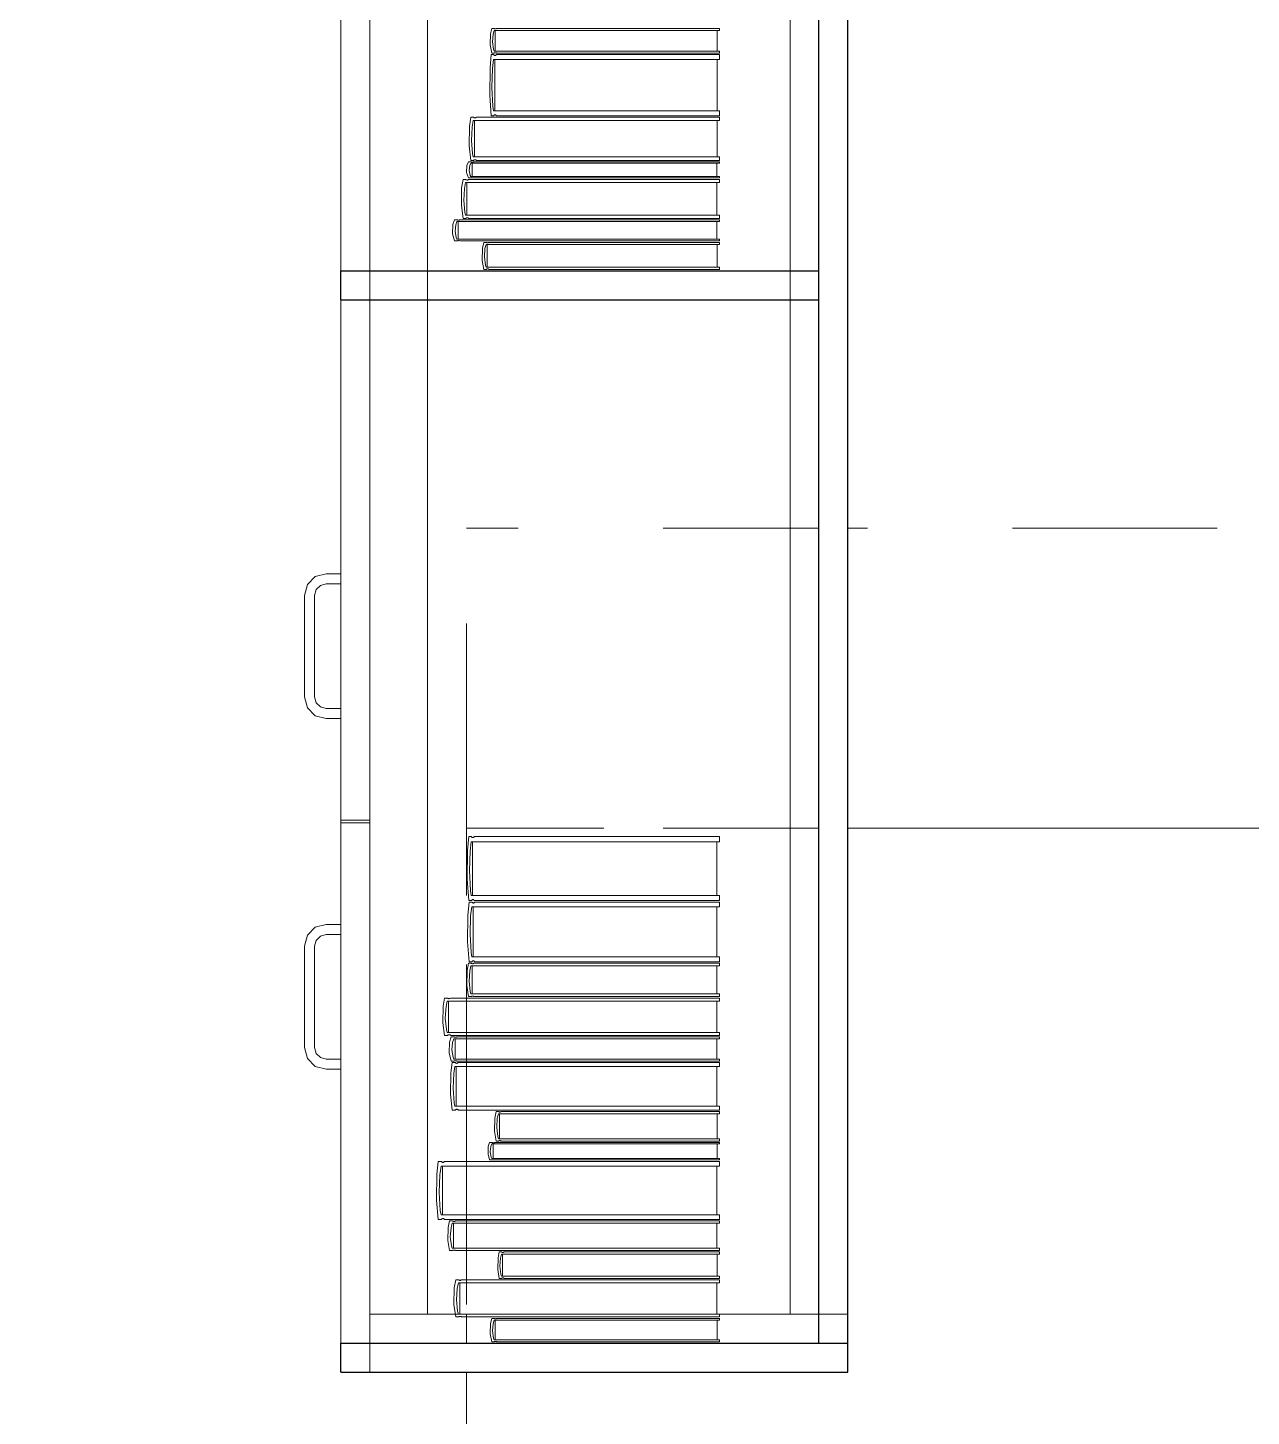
# Model space of a CAD drawing. Header units: inches. Extents: x -38 to 5698, y -33 to 92.
# Drawn here: x 228.067 to 228.911, y 5.258 to 6.216 of the extents above; entities that cross this region are included whole.
import ezdxf

# ---------------------------------------------------------------- set-up
doc = ezdxf.new("R2010")
doc.units = ezdxf.units.IN
doc.header["$MEASUREMENT"] = 0
doc.set_wipeout_variables(frame=1)
for name, pattern in [('Línea Oculta', [0.195611, 0.141111, -0.0545]), ('Rayas', [0.282222, 0.141111, -0.141111]), ('Wipeout_Contour', [1, 0, -1])]:
    doc.linetypes.add(name, pattern=pattern)
for name, color, linetype in [('08 _ STR _ EXT _ 07 Losa Aligerada', 7, 'Continuous'), ('08 _ STR _ EXT _ 08 Placas Inclinadas', 7, 'Continuous'), ('Interior - Mobiliario', 7, 'Continuous')]:
    doc.layers.add(name, color=color, linetype=linetype)

msp = doc.modelspace()

# ---------------------------------------------------------------- linework, layer by layer
at = {"layer": '08 _ STR _ EXT _ 07 Losa Aligerada', "color": 7, "linetype": 'Rayas', "lineweight": 18, "flags": 128}
msp.add_lwpolyline([(193.22001, 11.97001, 1.049431), (198.79365, 6.3), (209.60025, 6.3), (209.60025, 6.2005), (214.79809, 6.2005), (214.79809, 7.20001), (222.07001, 7.20001), (222.07001, 5.66367), (223.2699, 5.66367), (223.2699, 4.2), (228.3699, 4.2), (228.3699, 5.66367), (229.57, 5.66367), (229.57, 7.2), (236.57, 7.2), (236.57, 14.99993), (236.57, 15.14993), (236.56994, 15.14993), (236.56994, 15.79991), (236.57, 15.79991), (236.57, 18.10007), (236.57, 20.35), (234.07003, 20.35), (231.67003, 20.35), (231.67003, 22.35), (231.67003, 22.6), (231.67003, 24.5), (231.67003, 24.75), (231.67003, 26.75), (236.57, 26.75), (236.57, 29.7), (236.57, 35.20048), (236.57, 39.9), (228.67, 39.9), (223.55286, 39.9), (223.55286, 40.90001), (218.93237, 40.90001), (218.93237, 39.9), (208.37001, 39.9), (208.37001, 41.43522), (207.42002, 41.43522), (207.42002, 42.9), (202.22002, 42.9), (202.22002, 41.43522), (201.2699, 41.43522), (201.2699, 39.9), (196.27004, 39.9), (196.27004, 41.10001), (192.87004, 41.10001), (192.87004, 37.7), (194.07, 37.7), (194.07, 33.89998), (193.16999, 33.89998), (193.16999, 21.26628), (193.22001, 21.26628)], format="xyb", close=True, dxfattribs=at)
at = {"layer": '08 _ STR _ EXT _ 08 Placas Inclinadas', "color": 251, "linetype": 'Línea Oculta', "lineweight": 13}
msp.add_line((229.37, 5.66367), (228.3699, 5.66367), dxfattribs=at)
at = {"layer": '08 _ STR _ EXT _ 08 Placas Inclinadas', "color": 251, "linetype": 'Línea Oculta', "lineweight": 13, "flags": 128}
for points in [[(229.37, 5.87073), (228.3699, 5.87073)], [(228.3699, 5.66367), (228.3699, 5.87073)], [(228.3699, 4.9463), (228.3699, 5.66367)]]:
    msp.add_lwpolyline(points, dxfattribs=at)
at = {"layer": 'Interior - Mobiliario', "color": 175, "linetype": 'Continuous', "lineweight": 13}
for p, q in [((228.3031, 6.76822), (228.3031, 5.30822)), ((228.6131, 5.30822), (228.6131, 6.76822)), ((228.38653, 6.21171), (228.38634, 6.20412)), ((228.38739, 6.21543), (228.38653, 6.21171)), ((228.3891, 6.21543), (228.38739, 6.21543)), ((228.38784, 6.20631), (228.38824, 6.21153)), ((228.38824, 6.21153), (228.38896, 6.21408)), ((228.38896, 6.21408), (228.54444, 6.21408)), ((228.38919, 6.21537), (228.3891, 6.21543)), ((228.38939, 6.21527), (228.38919, 6.21537)), ((228.3896, 6.21519), (228.38939, 6.21527)), ((228.38983, 6.21515), (228.3896, 6.21519)), ((228.38975, 6.21408), (228.38975, 6.19981)), ((228.39006, 6.21515), (228.38983, 6.21515)), ((228.39029, 6.21518), (228.39006, 6.21515)), ((228.39051, 6.21525), (228.39029, 6.21518)), ((228.39071, 6.21534), (228.39051, 6.21525)), ((228.39084, 6.21543), (228.39071, 6.21534)), ((228.54444, 6.21543), (228.39084, 6.21543)), ((228.54287, 6.19981), (228.54287, 6.21408)), ((228.54444, 6.21408), (228.54444, 6.21543)), ((228.38634, 6.20412), (228.38739, 6.19845)), ((228.3885, 6.2011), (228.38784, 6.20631)), ((228.38896, 6.19981), (228.3885, 6.2011)), ((228.54444, 6.19981), (228.38896, 6.19981)), ((228.54444, 6.19845), (228.54444, 6.19981)), ((228.38701, 6.19745), (228.38614, 6.1882)), ((228.38872, 6.19745), (228.38701, 6.19745)), ((228.38739, 6.19845), (228.3891, 6.19845)), ((228.38786, 6.18776), (228.38858, 6.19408)), ((228.38858, 6.19408), (228.54444, 6.19408)), ((228.3888, 6.19729), (228.38872, 6.19745)), ((228.389, 6.19703), (228.3888, 6.19729)), ((228.38922, 6.19685), (228.389, 6.19703)), ((228.3891, 6.19845), (228.38923, 6.19854)), ((228.38945, 6.19676), (228.38922, 6.19685)), ((228.38923, 6.19854), (228.38943, 6.19864)), ((228.38937, 6.19408), (228.38937, 6.15863)), ((228.38943, 6.19864), (228.38965, 6.19871)), ((228.38968, 6.19675), (228.38945, 6.19676)), ((228.38965, 6.19871), (228.38988, 6.19874)), ((228.38991, 6.19683), (228.38968, 6.19675)), ((228.38988, 6.19874), (228.39011, 6.19873)), ((228.39013, 6.19699), (228.38991, 6.19683)), ((228.39011, 6.19873), (228.39034, 6.19869)), ((228.39033, 6.19723), (228.39013, 6.19699)), ((228.39046, 6.19745), (228.39033, 6.19723)), ((228.39034, 6.19869), (228.39055, 6.19862)), ((228.54444, 6.19745), (228.39046, 6.19745)), ((228.39055, 6.19862), (228.39075, 6.19852)), ((228.39075, 6.19852), (228.39084, 6.19845)), ((228.39084, 6.19845), (228.54444, 6.19845)), ((228.54287, 6.15863), (228.54287, 6.19408)), ((228.54444, 6.19408), (228.54444, 6.19745)), ((228.38614, 6.1882), (228.38595, 6.16933)), ((228.38746, 6.17477), (228.38786, 6.18776)), ((228.38811, 6.16183), (228.38746, 6.17477)), ((228.38595, 6.16933), (228.38701, 6.15526)), ((228.38858, 6.15863), (228.38811, 6.16183)), ((228.37285, 6.15426), (228.37191, 6.14772)), ((228.37471, 6.15426), (228.37285, 6.15426)), ((228.37377, 6.1474), (228.37456, 6.15187)), ((228.37456, 6.15187), (228.54444, 6.15187)), ((228.37481, 6.15414), (228.37471, 6.15426)), ((228.37502, 6.15396), (228.37481, 6.15414)), ((228.37526, 6.15384), (228.37502, 6.15396)), ((228.37551, 6.15377), (228.37526, 6.15384)), ((228.37542, 6.15187), (228.37542, 6.12681)), ((228.37576, 6.15376), (228.37551, 6.15377)), ((228.37601, 6.15382), (228.37576, 6.15376)), ((228.37625, 6.15393), (228.37601, 6.15382)), ((228.37647, 6.1541), (228.37625, 6.15393)), ((228.37661, 6.15426), (228.37647, 6.1541)), ((228.54444, 6.15426), (228.37661, 6.15426)), ((228.38701, 6.15526), (228.38872, 6.15526)), ((228.54444, 6.15863), (228.38858, 6.15863)), ((228.38872, 6.15526), (228.38885, 6.15549)), ((228.38885, 6.15549), (228.38905, 6.15573)), ((228.38905, 6.15573), (228.38927, 6.15589)), ((228.38927, 6.15589), (228.3895, 6.15596)), ((228.3895, 6.15596), (228.38973, 6.15595)), ((228.38973, 6.15595), (228.38996, 6.15586)), ((228.38996, 6.15586), (228.39017, 6.15568)), ((228.39017, 6.15568), (228.39037, 6.15542)), ((228.39037, 6.15542), (228.39046, 6.15526)), ((228.39046, 6.15526), (228.54444, 6.15526)), ((228.54273, 6.12681), (228.54273, 6.15187)), ((228.54444, 6.15526), (228.54444, 6.15863)), ((228.54444, 6.15187), (228.54444, 6.15426)), ((228.37191, 6.14772), (228.37169, 6.13437)), ((228.37334, 6.13822), (228.37377, 6.1474)), ((228.37169, 6.13437), (228.37285, 6.12442)), ((228.37405, 6.12907), (228.37334, 6.13822)), ((228.37117, 6.12342), (228.37023, 6.12099)), ((228.37306, 6.12342), (228.37117, 6.12342)), ((228.37211, 6.12087), (228.37291, 6.12254)), ((228.37285, 6.12442), (228.37471, 6.12442)), ((228.37291, 6.12254), (228.54444, 6.12254)), ((228.37315, 6.12338), (228.37306, 6.12342)), ((228.37337, 6.12331), (228.37315, 6.12338)), ((228.37361, 6.12327), (228.37337, 6.12331)), ((228.37386, 6.12324), (228.37361, 6.12327)), ((228.37377, 6.12254), (228.37377, 6.1132)), ((228.37412, 6.12324), (228.37386, 6.12324)), ((228.37456, 6.12681), (228.37405, 6.12907)), ((228.37437, 6.12326), (228.37412, 6.12324)), ((228.37461, 6.1233), (228.37437, 6.12326)), ((228.54444, 6.12681), (228.37456, 6.12681)), ((228.37483, 6.12337), (228.37461, 6.1233)), ((228.37471, 6.12442), (228.37485, 6.12458)), ((228.37498, 6.12342), (228.37483, 6.12337)), ((228.37485, 6.12458), (228.37508, 6.12476)), ((228.54444, 6.12342), (228.37498, 6.12342)), ((228.37508, 6.12476), (228.37531, 6.12487)), ((228.37531, 6.12487), (228.37556, 6.12492)), ((228.37556, 6.12492), (228.37582, 6.12492)), ((228.37582, 6.12492), (228.37607, 6.12485)), ((228.37607, 6.12485), (228.3763, 6.12472)), ((228.3763, 6.12472), (228.37652, 6.12454)), ((228.37652, 6.12454), (228.37661, 6.12442)), ((228.37661, 6.12442), (228.54444, 6.12442)), ((228.54271, 6.1132), (228.54271, 6.12254)), ((228.54444, 6.12442), (228.54444, 6.12681)), ((228.54444, 6.12254), (228.54444, 6.12342)), ((228.37023, 6.12099), (228.37001, 6.11602)), ((228.37001, 6.11602), (228.37117, 6.11231)), ((228.37167, 6.11745), (228.37211, 6.12087)), ((228.37239, 6.11404), (228.37167, 6.11745)), ((228.37291, 6.1132), (228.37239, 6.11404)), ((228.54444, 6.1132), (228.37291, 6.1132)), ((228.54444, 6.11231), (228.54444, 6.1132)), ((228.36656, 6.1054), (228.36634, 6.09336)), ((228.36753, 6.11131), (228.36656, 6.1054)), ((228.36945, 6.11131), (228.36753, 6.11131)), ((228.36803, 6.09683), (228.36848, 6.10512)), ((228.36848, 6.10512), (228.36929, 6.10916)), ((228.36929, 6.10916), (228.54444, 6.10916)), ((228.36955, 6.11121), (228.36945, 6.11131)), ((228.36977, 6.11104), (228.36955, 6.11121)), ((228.37001, 6.11093), (228.36977, 6.11104)), ((228.37027, 6.11087), (228.37001, 6.11093)), ((228.54268, 6.10916), (228.37018, 6.10916)), ((228.37018, 6.10916), (228.37018, 6.08654)), ((228.37053, 6.11086), (228.37027, 6.11087)), ((228.37079, 6.11091), (228.37053, 6.11086)), ((228.37103, 6.11101), (228.37079, 6.11091)), ((228.37126, 6.11117), (228.37103, 6.11101)), ((228.37117, 6.11231), (228.37306, 6.11231)), ((228.37141, 6.11131), (228.37126, 6.11117)), ((228.54444, 6.11131), (228.37141, 6.11131)), ((228.37306, 6.11231), (228.3732, 6.11237)), ((228.3732, 6.11237), (228.37342, 6.11243)), ((228.37342, 6.11243), (228.37367, 6.11248)), ((228.37367, 6.11248), (228.37392, 6.1125)), ((228.37392, 6.1125), (228.37417, 6.11249)), ((228.37417, 6.11249), (228.37442, 6.11247)), ((228.37442, 6.11247), (228.37466, 6.11242)), ((228.37466, 6.11242), (228.37488, 6.11235)), ((228.37488, 6.11235), (228.37498, 6.11231)), ((228.37498, 6.11231), (228.54444, 6.11231)), ((228.54268, 6.08654), (228.54268, 6.10916)), ((228.54444, 6.10916), (228.54444, 6.11131)), ((228.36877, 6.08858), (228.36803, 6.09683)), ((228.36634, 6.09336), (228.36753, 6.08438)), ((228.36753, 6.08438), (228.36945, 6.08438)), ((228.36929, 6.08654), (228.36877, 6.08858)), ((228.54444, 6.08654), (228.36929, 6.08654)), ((228.36945, 6.08438), (228.36959, 6.08453)), ((228.36959, 6.08453), (228.36982, 6.08468)), ((228.36982, 6.08468), (228.37007, 6.08478)), ((228.37007, 6.08478), (228.37033, 6.08483)), ((228.37018, 6.08654), (228.54268, 6.08654)), ((228.37033, 6.08483), (228.37059, 6.08483)), ((228.37059, 6.08483), (228.37084, 6.08476)), ((228.37084, 6.08476), (228.37109, 6.08465)), ((228.37109, 6.08465), (228.37131, 6.08449)), ((228.37131, 6.08449), (228.37141, 6.08438)), ((228.37141, 6.08438), (228.54444, 6.08438)), ((228.54444, 6.08438), (228.54444, 6.08654)), ((228.36051, 6.0802), (228.36029, 6.07371)), ((228.36152, 6.08338), (228.36051, 6.0802)), ((228.3635, 6.08338), (228.36152, 6.08338)), ((228.36204, 6.07558), (228.3625, 6.08005)), ((228.3628, 6.07113), (228.36204, 6.07558)), ((228.3625, 6.08005), (228.36334, 6.08222)), ((228.36334, 6.08222), (228.54444, 6.08222)), ((228.36361, 6.08333), (228.3635, 6.08338)), ((228.36384, 6.08324), (228.36361, 6.08333)), ((228.36409, 6.08318), (228.36384, 6.08324)), ((228.36435, 6.08314), (228.36409, 6.08318)), ((228.36426, 6.08222), (228.36426, 6.07002)), ((228.36462, 6.08314), (228.36435, 6.08314)), ((228.36489, 6.08317), (228.36462, 6.08314)), ((228.36514, 6.08322), (228.36489, 6.08317)), ((228.36538, 6.0833), (228.36514, 6.08322)), ((228.36553, 6.08338), (228.36538, 6.0833)), ((228.54444, 6.08338), (228.36553, 6.08338)), ((228.54262, 6.07002), (228.54262, 6.08222)), ((228.54444, 6.08222), (228.54444, 6.08338)), ((228.36029, 6.07371), (228.36152, 6.06886)), ((228.36152, 6.06886), (228.3635, 6.06886)), ((228.36334, 6.07002), (228.3628, 6.07113)), ((228.54444, 6.07002), (228.36334, 6.07002)), ((228.3635, 6.06886), (228.36365, 6.06894)), ((228.36365, 6.06894), (228.36389, 6.06902)), ((228.36389, 6.06902), (228.36415, 6.06908)), ((228.36415, 6.06908), (228.36441, 6.06911)), ((228.36441, 6.06911), (228.36468, 6.0691)), ((228.36468, 6.0691), (228.36495, 6.06907)), ((228.36495, 6.06907), (228.3652, 6.06901)), ((228.3652, 6.06901), (228.36543, 6.06892)), ((228.36543, 6.06892), (228.36553, 6.06886)), ((228.36553, 6.06886), (228.54444, 6.06886)), ((228.38176, 6.06786), (228.38087, 6.06377)), ((228.38353, 6.06786), (228.38176, 6.06786)), ((228.38264, 6.06358), (228.38339, 6.06637)), ((228.38339, 6.06637), (228.54444, 6.06637)), ((228.38362, 6.06779), (228.38353, 6.06786)), ((228.38383, 6.06768), (228.38362, 6.06779)), ((228.38405, 6.0676), (228.38383, 6.06768)), ((228.38429, 6.06756), (228.38405, 6.0676)), ((228.38453, 6.06755), (228.38429, 6.06756)), ((228.38476, 6.06759), (228.38453, 6.06755)), ((228.38499, 6.06766), (228.38476, 6.06759)), ((228.3852, 6.06776), (228.38499, 6.06766)), ((228.38533, 6.06786), (228.3852, 6.06776)), ((228.54444, 6.06786), (228.38533, 6.06786)), ((228.54444, 6.06886), (228.54444, 6.07002)), ((228.54444, 6.06637), (228.54444, 6.06786)), ((228.38087, 6.06377), (228.38067, 6.05543)), ((228.38223, 6.05784), (228.38264, 6.06358)), ((228.26011, 5.83172), (228.2656, 5.83721)), ((228.2656, 5.83721), (228.2731, 5.83922)), ((228.2731, 5.83922), (228.2831, 5.83922)), ((228.2831, 5.83922), (228.2831, 5.83222)), ((228.2581, 5.82422), (228.26011, 5.83172)), ((228.26617, 5.82822), (228.2651, 5.82422)), ((228.2691, 5.83114), (228.26617, 5.82822)), ((228.2731, 5.83222), (228.2691, 5.83114)), ((228.2831, 5.83222), (228.2731, 5.83222)), ((228.2581, 5.75422), (228.2581, 5.82422)), ((228.2651, 5.82422), (228.2651, 5.75422)), ((228.26011, 5.74672), (228.2581, 5.75422)), ((228.2651, 5.75422), (228.26617, 5.75022)), ((228.26617, 5.75022), (228.2691, 5.74729)), ((228.2656, 5.74123), (228.26011, 5.74672)), ((228.2731, 5.73922), (228.2656, 5.74123)), ((228.2691, 5.74729), (228.2731, 5.74622)), ((228.2731, 5.74622), (228.2831, 5.74622)), ((228.2831, 5.73922), (228.2731, 5.73922)), ((228.2831, 5.74622), (228.2831, 5.73922)), ((228.2831, 5.66922), (228.3031, 5.66922)), ((228.2831, 5.66722), (228.3031, 5.66722)), ((228.37148, 5.65784), (228.37053, 5.64815)), ((228.37336, 5.65784), (228.37148, 5.65784)), ((228.37241, 5.64769), (228.37321, 5.65431)), ((228.37321, 5.65431), (228.54444, 5.65431)), ((228.37346, 5.65767), (228.37336, 5.65784)), ((228.37367, 5.6574), (228.37346, 5.65767)), ((228.37391, 5.65721), (228.37367, 5.6574)), ((228.37416, 5.65711), (228.37391, 5.65721)), ((228.37407, 5.65431), (228.37407, 5.61719)), ((228.37442, 5.6571), (228.37416, 5.65711)), ((228.37467, 5.65718), (228.37442, 5.6571)), ((228.37491, 5.65735), (228.37467, 5.65718)), ((228.37513, 5.6576), (228.37491, 5.65735)), ((228.37528, 5.65784), (228.37513, 5.6576)), ((228.54444, 5.65784), (228.37528, 5.65784)), ((228.54272, 5.61719), (228.54272, 5.65431)), ((228.54444, 5.65431), (228.54444, 5.65784)), ((228.37053, 5.64815), (228.37032, 5.62839)), ((228.37197, 5.63409), (228.37241, 5.64769)), ((228.3727, 5.62054), (228.37197, 5.63409)), ((228.37032, 5.62839), (228.37148, 5.61366)), ((228.37321, 5.61719), (228.3727, 5.62054)), ((228.54444, 5.61719), (228.37321, 5.61719)), ((228.54444, 5.61366), (228.54444, 5.61719)), ((228.37183, 5.61266), (228.37088, 5.60363)), ((228.37148, 5.61366), (228.37336, 5.61366)), ((228.3737, 5.61266), (228.37183, 5.61266)), ((228.37276, 5.6032), (228.37355, 5.60936)), ((228.37336, 5.61366), (228.3735, 5.61389)), ((228.3735, 5.61389), (228.37373, 5.61415)), ((228.37355, 5.60936), (228.54444, 5.60936)), ((228.3738, 5.6125), (228.3737, 5.61266)), ((228.37373, 5.61415), (228.37397, 5.61431)), ((228.37402, 5.61225), (228.3738, 5.6125)), ((228.37397, 5.61431), (228.37422, 5.61439)), ((228.37425, 5.61207), (228.37402, 5.61225)), ((228.37422, 5.61439), (228.37447, 5.61438)), ((228.3745, 5.61198), (228.37425, 5.61207)), ((228.37442, 5.60936), (228.37442, 5.57479)), ((228.37447, 5.61438), (228.37472, 5.61428)), ((228.37476, 5.61197), (228.3745, 5.61198)), ((228.37472, 5.61428), (228.37496, 5.6141)), ((228.37501, 5.61204), (228.37476, 5.61197)), ((228.37496, 5.6141), (228.37518, 5.61383)), ((228.37525, 5.6122), (228.37501, 5.61204)), ((228.37518, 5.61383), (228.37528, 5.61366)), ((228.37547, 5.61244), (228.37525, 5.6122)), ((228.37528, 5.61366), (228.54444, 5.61366)), ((228.37562, 5.61266), (228.37547, 5.61244)), ((228.54444, 5.61266), (228.37562, 5.61266)), ((228.54272, 5.57479), (228.54272, 5.60936)), ((228.54444, 5.60936), (228.54444, 5.61266)), ((228.2731, 5.59722), (228.2656, 5.59521)), ((228.2831, 5.59722), (228.2731, 5.59722)), ((228.2831, 5.59022), (228.2831, 5.59722)), ((228.37088, 5.60363), (228.37067, 5.58522)), ((228.37232, 5.59053), (228.37276, 5.6032)), ((228.26011, 5.58972), (228.2581, 5.58222)), ((228.2656, 5.59521), (228.26011, 5.58972)), ((228.2651, 5.58222), (228.26617, 5.58622)), ((228.26617, 5.58622), (228.2691, 5.58914)), ((228.2691, 5.58914), (228.2731, 5.59022)), ((228.2731, 5.59022), (228.2831, 5.59022)), ((228.37304, 5.57791), (228.37232, 5.59053)), ((228.2581, 5.58222), (228.2581, 5.51222)), ((228.2651, 5.51222), (228.2651, 5.58222)), ((228.37067, 5.58522), (228.37183, 5.5715)), ((228.37355, 5.57479), (228.37304, 5.57791)), ((228.37124, 5.5705), (228.37029, 5.56543)), ((228.37312, 5.5705), (228.37124, 5.5705)), ((228.37183, 5.5715), (228.3737, 5.5715)), ((228.37218, 5.56519), (228.37297, 5.56865)), ((228.37297, 5.56865), (228.54444, 5.56865)), ((228.37322, 5.57041), (228.37312, 5.5705)), ((228.37344, 5.57027), (228.37322, 5.57041)), ((228.37368, 5.57017), (228.37344, 5.57027)), ((228.54444, 5.57479), (228.37355, 5.57479)), ((228.37393, 5.57012), (228.37368, 5.57017)), ((228.3737, 5.5715), (228.37385, 5.57172)), ((228.37384, 5.56865), (228.37384, 5.54925)), ((228.37385, 5.57172), (228.37407, 5.57195)), ((228.37418, 5.57011), (228.37393, 5.57012)), ((228.37407, 5.57195), (228.37431, 5.57211)), ((228.37443, 5.57015), (228.37418, 5.57011)), ((228.37431, 5.57211), (228.37456, 5.57219)), ((228.37467, 5.57024), (228.37443, 5.57015)), ((228.37456, 5.57219), (228.37482, 5.57218)), ((228.3749, 5.57037), (228.37467, 5.57024)), ((228.37482, 5.57218), (228.37506, 5.57208)), ((228.37504, 5.5705), (228.3749, 5.57037)), ((228.54444, 5.5705), (228.37504, 5.5705)), ((228.37506, 5.57208), (228.3753, 5.57191)), ((228.3753, 5.57191), (228.37552, 5.57166)), ((228.37552, 5.57166), (228.37562, 5.5715)), ((228.37562, 5.5715), (228.54444, 5.5715)), ((228.54271, 5.54925), (228.54271, 5.56865)), ((228.54444, 5.5715), (228.54444, 5.57479)), ((228.54444, 5.56865), (228.54444, 5.5705)), ((228.37029, 5.56543), (228.37008, 5.55511)), ((228.37173, 5.55808), (228.37218, 5.56519)), ((228.37246, 5.551), (228.37173, 5.55808)), ((228.37008, 5.55511), (228.37124, 5.54741)), ((228.37124, 5.54741), (228.37312, 5.54741)), ((228.37297, 5.54925), (228.37246, 5.551)), ((228.54444, 5.54925), (228.37297, 5.54925)), ((228.37312, 5.54741), (228.37326, 5.54753)), ((228.37326, 5.54753), (228.37349, 5.54766)), ((228.37349, 5.54766), (228.37373, 5.54775)), ((228.37373, 5.54775), (228.37398, 5.54779)), ((228.37398, 5.54779), (228.37424, 5.54779)), ((228.37424, 5.54779), (228.37449, 5.54773)), ((228.37449, 5.54773), (228.37473, 5.54764)), ((228.37473, 5.54764), (228.37494, 5.54749)), ((228.37494, 5.54749), (228.37504, 5.54741)), ((228.37504, 5.54741), (228.54444, 5.54741)), ((228.54444, 5.54741), (228.54444, 5.54925)), ((228.35371, 5.54076), (228.35347, 5.52925)), ((228.35475, 5.54641), (228.35371, 5.54076)), ((228.35681, 5.54641), (228.35475, 5.54641)), ((228.35529, 5.53257), (228.35577, 5.54049)), ((228.35577, 5.54049), (228.35664, 5.54435)), ((228.35664, 5.54435), (228.54444, 5.54435)), ((228.35691, 5.54631), (228.35681, 5.54641)), ((228.35715, 5.54615), (228.35691, 5.54631)), ((228.35741, 5.54604), (228.35715, 5.54615)), ((228.35769, 5.54598), (228.35741, 5.54604)), ((228.35759, 5.54435), (228.35759, 5.52272)), ((228.35797, 5.54597), (228.35769, 5.54598)), ((228.35824, 5.54602), (228.35797, 5.54597)), ((228.35851, 5.54612), (228.35824, 5.54602)), ((228.35875, 5.54627), (228.35851, 5.54612)), ((228.35891, 5.54641), (228.35875, 5.54627)), ((228.54444, 5.54641), (228.35891, 5.54641)), ((228.54255, 5.52272), (228.54255, 5.54435)), ((228.54444, 5.54435), (228.54444, 5.54641)), ((228.35347, 5.52925), (228.35475, 5.52066)), ((228.35608, 5.52468), (228.35529, 5.53257)), ((228.35475, 5.52066), (228.35681, 5.52066)), ((228.35664, 5.52272), (228.35608, 5.52468)), ((228.54444, 5.52272), (228.35664, 5.52272)), ((228.35681, 5.52066), (228.35696, 5.5208)), ((228.35696, 5.5208), (228.35721, 5.52095)), ((228.35721, 5.52095), (228.35747, 5.52105)), ((228.35747, 5.52105), (228.35775, 5.52109)), ((228.35775, 5.52109), (228.35803, 5.52109)), ((228.35803, 5.52109), (228.3583, 5.52103)), ((228.35929, 5.51966), (228.35828, 5.51599)), ((228.3583, 5.52103), (228.35856, 5.52092)), ((228.35856, 5.52092), (228.3588, 5.52076)), ((228.3588, 5.52076), (228.35891, 5.52066)), ((228.35891, 5.52066), (228.54444, 5.52066)), ((228.3613, 5.51966), (228.35929, 5.51966)), ((228.3614, 5.5196), (228.3613, 5.51966)), ((228.36164, 5.5195), (228.3614, 5.5196)), ((228.36189, 5.51943), (228.36164, 5.5195)), ((228.36216, 5.51939), (228.36189, 5.51943)), ((228.36243, 5.51938), (228.36216, 5.51939)), ((228.3627, 5.51941), (228.36243, 5.51938)), ((228.36296, 5.51948), (228.3627, 5.51941)), ((228.3632, 5.51957), (228.36296, 5.51948)), ((228.36335, 5.51966), (228.3632, 5.51957)), ((228.54444, 5.51966), (228.36335, 5.51966)), ((228.54444, 5.52066), (228.54444, 5.52272)), ((228.54444, 5.51832), (228.54444, 5.51966)), ((228.2581, 5.51222), (228.26011, 5.50472)), ((228.26617, 5.50822), (228.2651, 5.51222)), ((228.35828, 5.51599), (228.35805, 5.50849)), ((228.35982, 5.51065), (228.36029, 5.51581)), ((228.36059, 5.50551), (228.35982, 5.51065)), ((228.36029, 5.51581), (228.36114, 5.51832)), ((228.36114, 5.51832), (228.54444, 5.51832)), ((228.36207, 5.51832), (228.36207, 5.50424)), ((228.54259, 5.50424), (228.54259, 5.51832)), ((228.26011, 5.50472), (228.2656, 5.49923)), ((228.2691, 5.50529), (228.26617, 5.50822)), ((228.2731, 5.50422), (228.2691, 5.50529)), ((228.2831, 5.50422), (228.2731, 5.50422)), ((228.2831, 5.49722), (228.2831, 5.50422)), ((228.35805, 5.50849), (228.35929, 5.5029)), ((228.3601, 5.5019), (228.3591, 5.4947)), ((228.35929, 5.5029), (228.3613, 5.5029)), ((228.36211, 5.5019), (228.3601, 5.5019)), ((228.36114, 5.50424), (228.36059, 5.50551)), ((228.54444, 5.50424), (228.36114, 5.50424)), ((228.3613, 5.5029), (228.36145, 5.50299)), ((228.36145, 5.50299), (228.36169, 5.50308)), ((228.36169, 5.50308), (228.36195, 5.50315)), ((228.36195, 5.50315), (228.36222, 5.50318)), ((228.36221, 5.50177), (228.36211, 5.5019)), ((228.36244, 5.50157), (228.36221, 5.50177)), ((228.36222, 5.50318), (228.36249, 5.50317)), ((228.3627, 5.50143), (228.36244, 5.50157)), ((228.36249, 5.50317), (228.36276, 5.50314)), ((228.36296, 5.50136), (228.3627, 5.50143)), ((228.36276, 5.50314), (228.36302, 5.50307)), ((228.36324, 5.50135), (228.36296, 5.50136)), ((228.36302, 5.50307), (228.36325, 5.50296)), ((228.3635, 5.50141), (228.36324, 5.50135)), ((228.36325, 5.50296), (228.36335, 5.5029)), ((228.36335, 5.5029), (228.54444, 5.5029)), ((228.36376, 5.50153), (228.3635, 5.50141)), ((228.364, 5.50172), (228.36376, 5.50153)), ((228.36415, 5.5019), (228.364, 5.50172)), ((228.54444, 5.5019), (228.36415, 5.5019)), ((228.54444, 5.5029), (228.54444, 5.50424)), ((228.54444, 5.49927), (228.54444, 5.5019)), ((228.2656, 5.49923), (228.2731, 5.49722)), ((228.2731, 5.49722), (228.2831, 5.49722)), ((228.3591, 5.4947), (228.35887, 5.48004)), ((228.36063, 5.48427), (228.3611, 5.49436)), ((228.3611, 5.49436), (228.36195, 5.49927)), ((228.36195, 5.49927), (228.54444, 5.49927)), ((228.36287, 5.49927), (228.36287, 5.47172)), ((228.5426, 5.47172), (228.5426, 5.49927)), ((228.3614, 5.47421), (228.36063, 5.48427)), ((228.35887, 5.48004), (228.3601, 5.4691)), ((228.36195, 5.47172), (228.3614, 5.47421)), ((228.54444, 5.47172), (228.36195, 5.47172)), ((228.54444, 5.4691), (228.54444, 5.47172)), ((228.3601, 5.4691), (228.36211, 5.4691)), ((228.36211, 5.4691), (228.36226, 5.46928)), ((228.36226, 5.46928), (228.3625, 5.46946)), ((228.3625, 5.46946), (228.36276, 5.46959)), ((228.36276, 5.46959), (228.36302, 5.46965)), ((228.36302, 5.46965), (228.3633, 5.46964)), ((228.3633, 5.46964), (228.36356, 5.46957)), ((228.36356, 5.46957), (228.36381, 5.46943)), ((228.36381, 5.46943), (228.36405, 5.46923)), ((228.36405, 5.46923), (228.36415, 5.4691)), ((228.36415, 5.4691), (228.54444, 5.4691)), ((228.38949, 5.46363), (228.3893, 5.45452)), ((228.39033, 5.4681), (228.38949, 5.46363)), ((228.39201, 5.4681), (228.39033, 5.4681)), ((228.39077, 5.45714), (228.39116, 5.46342)), ((228.39116, 5.46342), (228.39187, 5.46647)), ((228.39187, 5.46647), (228.54444, 5.46647)), ((228.39209, 5.46802), (228.39201, 5.4681)), ((228.39229, 5.4679), (228.39209, 5.46802)), ((228.3925, 5.46781), (228.39229, 5.4679)), ((228.39272, 5.46776), (228.3925, 5.46781)), ((228.39264, 5.46647), (228.39264, 5.44935)), ((228.39295, 5.46776), (228.39272, 5.46776)), ((228.39317, 5.4678), (228.39295, 5.46776)), ((228.39339, 5.46787), (228.39317, 5.4678)), ((228.39359, 5.46799), (228.39339, 5.46787)), ((228.39371, 5.4681), (228.39359, 5.46799)), ((228.54444, 5.4681), (228.39371, 5.4681)), ((228.5429, 5.44935), (228.5429, 5.46647)), ((228.54444, 5.46647), (228.54444, 5.4681)), ((228.3893, 5.45452), (228.39033, 5.44772)), ((228.39142, 5.4509), (228.39077, 5.45714)), ((228.38495, 5.44408), (228.38475, 5.4387)), ((228.38582, 5.44672), (228.38495, 5.44408)), ((228.38754, 5.44672), (228.38582, 5.44672)), ((228.38627, 5.44025), (228.38668, 5.44395)), ((228.38668, 5.44395), (228.38741, 5.44576)), ((228.38741, 5.44576), (228.54444, 5.44576)), ((228.38763, 5.44667), (228.38754, 5.44672)), ((228.38783, 5.4466), (228.38763, 5.44667)), ((228.38805, 5.44655), (228.38783, 5.4466)), ((228.38828, 5.44652), (228.38805, 5.44655)), ((228.3882, 5.44576), (228.3882, 5.43565)), ((228.38851, 5.44652), (228.38828, 5.44652)), ((228.38874, 5.44654), (228.38851, 5.44652)), ((228.38897, 5.44659), (228.38874, 5.44654)), ((228.38917, 5.44666), (228.38897, 5.44659)), ((228.3893, 5.44672), (228.38917, 5.44666)), ((228.54444, 5.44672), (228.3893, 5.44672)), ((228.39033, 5.44772), (228.39201, 5.44772)), ((228.39187, 5.44935), (228.39142, 5.4509)), ((228.54444, 5.44935), (228.39187, 5.44935)), ((228.39201, 5.44772), (228.39213, 5.44783)), ((228.39213, 5.44783), (228.39233, 5.44795)), ((228.39233, 5.44795), (228.39255, 5.44802)), ((228.39255, 5.44802), (228.39277, 5.44806)), ((228.39277, 5.44806), (228.393, 5.44806)), ((228.393, 5.44806), (228.39322, 5.44801)), ((228.39322, 5.44801), (228.39343, 5.44792)), ((228.39343, 5.44792), (228.39363, 5.4478)), ((228.39363, 5.4478), (228.39371, 5.44772)), ((228.39371, 5.44772), (228.54444, 5.44772)), ((228.54286, 5.43565), (228.54286, 5.44576)), ((228.54444, 5.44772), (228.54444, 5.44935)), ((228.54444, 5.44576), (228.54444, 5.44672)), ((228.35044, 5.43368), (228.34937, 5.4249)), ((228.35254, 5.43368), (228.35044, 5.43368)), ((228.35265, 5.43353), (228.35254, 5.43368)), ((228.3529, 5.43328), (228.35265, 5.43353)), ((228.35316, 5.43311), (228.3529, 5.43328)), ((228.35344, 5.43302), (228.35316, 5.43311)), ((228.35373, 5.43301), (228.35344, 5.43302)), ((228.35401, 5.43309), (228.35373, 5.43301)), ((228.35428, 5.43324), (228.35401, 5.43309)), ((228.35453, 5.43347), (228.35428, 5.43324)), ((228.35469, 5.43368), (228.35453, 5.43347)), ((228.54444, 5.43368), (228.35469, 5.43368)), ((228.38475, 5.4387), (228.38582, 5.43468)), ((228.38582, 5.43468), (228.38754, 5.43468)), ((228.38693, 5.43656), (228.38627, 5.44025)), ((228.38741, 5.43565), (228.38693, 5.43656)), ((228.54444, 5.43565), (228.38741, 5.43565)), ((228.38754, 5.43468), (228.38767, 5.43475)), ((228.38767, 5.43475), (228.38788, 5.43482)), ((228.38788, 5.43482), (228.3881, 5.43486)), ((228.3881, 5.43486), (228.38833, 5.43488)), ((228.38833, 5.43488), (228.38856, 5.43488)), ((228.38856, 5.43488), (228.38879, 5.43485)), ((228.38879, 5.43485), (228.38901, 5.4348)), ((228.38901, 5.4348), (228.38921, 5.43473)), ((228.38921, 5.43473), (228.3893, 5.43468)), ((228.3893, 5.43468), (228.54444, 5.43468)), ((228.54444, 5.43468), (228.54444, 5.43565)), ((228.54444, 5.43048), (228.54444, 5.43368)), ((228.34937, 5.4249), (228.34913, 5.40699)), ((228.35099, 5.41215), (228.35148, 5.42448)), ((228.35148, 5.42448), (228.35238, 5.43048)), ((228.35238, 5.43048), (228.54444, 5.43048)), ((228.35335, 5.43048), (228.35335, 5.39683)), ((228.5425, 5.39683), (228.5425, 5.43048)), ((228.34913, 5.40699), (228.35044, 5.39363)), ((228.3518, 5.39987), (228.35099, 5.41215)), ((228.35238, 5.39683), (228.3518, 5.39987)), ((228.54444, 5.39683), (228.35238, 5.39683)), ((228.3527, 5.39384), (228.35295, 5.39407)), ((228.35295, 5.39407), (228.35323, 5.39422)), ((228.35323, 5.39422), (228.35351, 5.3943)), ((228.35351, 5.3943), (228.35379, 5.39429)), ((228.35379, 5.39429), (228.35407, 5.3942)), ((228.35407, 5.3942), (228.35434, 5.39403)), ((228.54444, 5.39363), (228.54444, 5.39683)), ((228.35044, 5.39363), (228.35254, 5.39363)), ((228.35254, 5.39363), (228.3527, 5.39384)), ((228.35434, 5.39403), (228.35459, 5.39378)), ((228.35459, 5.39378), (228.35469, 5.39363)), ((228.35469, 5.39363), (228.54444, 5.39363)), ((228.35719, 5.38814), (228.35695, 5.379)), ((228.3582, 5.39263), (228.35719, 5.38814)), ((228.36023, 5.39263), (228.3582, 5.39263)), ((228.35874, 5.38164), (228.35921, 5.38793)), ((228.35921, 5.38793), (228.36007, 5.39099)), ((228.36007, 5.39099), (228.54444, 5.39099)), ((228.36033, 5.39255), (228.36023, 5.39263)), ((228.36057, 5.39243), (228.36033, 5.39255)), ((228.36082, 5.39234), (228.36057, 5.39243)), ((228.36109, 5.39229), (228.36082, 5.39234)), ((228.361, 5.39099), (228.361, 5.37382)), ((228.36137, 5.39229), (228.36109, 5.39229)), ((228.36164, 5.39232), (228.36137, 5.39229)), ((228.3619, 5.3924), (228.36164, 5.39232)), ((228.36214, 5.39252), (228.3619, 5.3924)), ((228.36229, 5.39263), (228.36214, 5.39252)), ((228.54444, 5.39263), (228.36229, 5.39263)), ((228.54258, 5.37382), (228.54258, 5.39099)), ((228.54444, 5.39099), (228.54444, 5.39263)), ((228.35695, 5.379), (228.3582, 5.37218)), ((228.35952, 5.37537), (228.35874, 5.38164)), ((228.36007, 5.37382), (228.35952, 5.37537)), ((228.3582, 5.37218), (228.36023, 5.37218)), ((228.54444, 5.37382), (228.36007, 5.37382)), ((228.36023, 5.37218), (228.36038, 5.37229)), ((228.36038, 5.37229), (228.36062, 5.37241)), ((228.36062, 5.37241), (228.36088, 5.37248)), ((228.36088, 5.37248), (228.36115, 5.37252)), ((228.36115, 5.37252), (228.36143, 5.37252)), ((228.36143, 5.37252), (228.3617, 5.37247)), ((228.3617, 5.37247), (228.36195, 5.37238)), ((228.36195, 5.37238), (228.36219, 5.37226)), ((228.36219, 5.37226), (228.36229, 5.37218)), ((228.36229, 5.37218), (228.54444, 5.37218)), ((228.39166, 5.36719), (228.39147, 5.35905)), ((228.39249, 5.37118), (228.39166, 5.36719)), ((228.39414, 5.37118), (228.39249, 5.37118)), ((228.39293, 5.3614), (228.39331, 5.367)), ((228.39331, 5.367), (228.39401, 5.36972)), ((228.39401, 5.36972), (228.54444, 5.36972)), ((228.39423, 5.37111), (228.39414, 5.37118)), ((228.39442, 5.371), (228.39423, 5.37111)), ((228.39463, 5.37092), (228.39442, 5.371)), ((228.39485, 5.37088), (228.39463, 5.37092)), ((228.39477, 5.36972), (228.39477, 5.35444)), ((228.39507, 5.37088), (228.39485, 5.37088)), ((228.39529, 5.37091), (228.39507, 5.37088)), ((228.39551, 5.37098), (228.39529, 5.37091)), ((228.3957, 5.37108), (228.39551, 5.37098)), ((228.39583, 5.37118), (228.3957, 5.37108)), ((228.54444, 5.37118), (228.39583, 5.37118)), ((228.54293, 5.35444), (228.54293, 5.36972)), ((228.54444, 5.37218), (228.54444, 5.37382)), ((228.54444, 5.36972), (228.54444, 5.37118)), ((228.39147, 5.35905), (228.39249, 5.35299)), ((228.39356, 5.35582), (228.39293, 5.3614)), ((228.39401, 5.35444), (228.39356, 5.35582)), ((228.36146, 5.34636), (228.36124, 5.33489)), ((228.36246, 5.35199), (228.36146, 5.34636)), ((228.36444, 5.35199), (228.36246, 5.35199)), ((228.36344, 5.34609), (228.36428, 5.34993)), ((228.36428, 5.34993), (228.54444, 5.34993)), ((228.36454, 5.35189), (228.36444, 5.35199)), ((228.36477, 5.35173), (228.36454, 5.35189)), ((228.36502, 5.35162), (228.36477, 5.35173)), ((228.36528, 5.35156), (228.36502, 5.35162)), ((228.36519, 5.34993), (228.36519, 5.32838)), ((228.36555, 5.35156), (228.36528, 5.35156)), ((228.36581, 5.3516), (228.36555, 5.35156)), ((228.36607, 5.3517), (228.36581, 5.3516)), ((228.3663, 5.35185), (228.36607, 5.3517)), ((228.36645, 5.35199), (228.3663, 5.35185)), ((228.54444, 5.35199), (228.36645, 5.35199)), ((228.39249, 5.35299), (228.39414, 5.35299)), ((228.54444, 5.35444), (228.39401, 5.35444)), ((228.39414, 5.35299), (228.39427, 5.35308)), ((228.39427, 5.35308), (228.39447, 5.35319)), ((228.39447, 5.35319), (228.39468, 5.35326)), ((228.39468, 5.35326), (228.3949, 5.35329)), ((228.3949, 5.35329), (228.39512, 5.35329)), ((228.39512, 5.35329), (228.39534, 5.35324)), ((228.39534, 5.35324), (228.39555, 5.35317)), ((228.39555, 5.35317), (228.39574, 5.35306)), ((228.39574, 5.35306), (228.39583, 5.35299)), ((228.39583, 5.35299), (228.54444, 5.35299)), ((228.54262, 5.32838), (228.54262, 5.34993)), ((228.54444, 5.35299), (228.54444, 5.35444)), ((228.54444, 5.34993), (228.54444, 5.35199)), ((228.36298, 5.3382), (228.36344, 5.34609)), ((228.36374, 5.33033), (228.36298, 5.3382)), ((228.3031, 5.32822), (228.3431, 5.32822)), ((228.3431, 5.32822), (228.5931, 5.32822)), ((228.36124, 5.33489), (228.36246, 5.32633)), ((228.36428, 5.32838), (228.36374, 5.33033)), ((228.54444, 5.32838), (228.36428, 5.32838)), ((228.54444, 5.32633), (228.54444, 5.32838)), ((228.36246, 5.32633), (228.36444, 5.32633)), ((228.36444, 5.32633), (228.36459, 5.32647)), ((228.36459, 5.32647), (228.36482, 5.32662)), ((228.36482, 5.32662), (228.36508, 5.32671)), ((228.36508, 5.32671), (228.36534, 5.32676)), ((228.36534, 5.32676), (228.36561, 5.32675)), ((228.36561, 5.32675), (228.36587, 5.3267)), ((228.36587, 5.3267), (228.36612, 5.32659)), ((228.36612, 5.32659), (228.36635, 5.32643)), ((228.36635, 5.32643), (228.36645, 5.32633)), ((228.36645, 5.32633), (228.54444, 5.32633)), ((228.38653, 5.3218), (228.38634, 5.31459)), ((228.38739, 5.32533), (228.38653, 5.3218)), ((228.3891, 5.32533), (228.38739, 5.32533)), ((228.38784, 5.31667), (228.38824, 5.32163)), ((228.38824, 5.32163), (228.38896, 5.32404)), ((228.38896, 5.32404), (228.54444, 5.32404)), ((228.38919, 5.32527), (228.3891, 5.32533)), ((228.38939, 5.32517), (228.38919, 5.32527)), ((228.3896, 5.3251), (228.38939, 5.32517)), ((228.38983, 5.32507), (228.3896, 5.3251)), ((228.39006, 5.32506), (228.38983, 5.32507)), ((228.39029, 5.32509), (228.39006, 5.32506)), ((228.39051, 5.32515), (228.39029, 5.32509)), ((228.39071, 5.32525), (228.39051, 5.32515)), ((228.39084, 5.32533), (228.39071, 5.32525)), ((228.54444, 5.32533), (228.39084, 5.32533)), ((228.54444, 5.32404), (228.54444, 5.32533)), ((228.3031, 5.30822), (228.6131, 5.30822))]:
    msp.add_line(p, q, dxfattribs=at)

# ---------------------------------------------------------------- next in the draw order: wipeouts: each hides what was drawn before it
at = {"color": 254, "linetype": 'Wipeout_Contour', "lineweight": 0, "ltscale": 6606.308962}
msp.add_wipeout([(228.2831, 6.04822), (228.2831, 6.02822), (228.6131, 6.02822), (228.6131, 6.04822)], dxfattribs=at).dxf.layer = 'Interior - Mobiliario'

# ---------------------------------------------------------------- next in the draw order: linework, layer by layer
at = {"layer": 'Interior - Mobiliario', "color": 175, "linetype": 'Continuous', "lineweight": 13}
for p, q in [((228.3031, 6.74822), (228.3031, 5.32822)), ((228.3431, 5.32822), (228.3431, 6.74822)), ((228.5931, 6.74822), (228.5931, 5.32822)), ((228.2831, 6.04822), (228.2831, 6.40722)), ((228.3031, 6.04822), (228.3031, 6.40722)), ((228.3842, 6.06637), (228.3842, 6.05071)), ((228.54282, 6.05071), (228.54282, 6.06637)), ((228.38067, 6.05543), (228.38176, 6.04922)), ((228.38291, 6.05212), (228.38223, 6.05784)), ((228.6131, 6.04822), (228.2831, 6.04822)), ((228.2831, 6.04822), (228.2831, 6.02822)), ((228.2831, 6.04822), (228.2831, 6.02822)), ((228.2831, 6.04822), (228.3031, 6.04822)), ((228.38176, 6.04922), (228.38353, 6.04922)), ((228.38339, 6.05071), (228.38291, 6.05212)), ((228.54444, 6.05071), (228.38339, 6.05071)), ((228.38353, 6.04922), (228.38367, 6.04932)), ((228.38367, 6.04932), (228.38388, 6.04942)), ((228.38388, 6.04942), (228.3841, 6.04949)), ((228.3841, 6.04949), (228.38434, 6.04953)), ((228.38434, 6.04953), (228.38458, 6.04952)), ((228.38458, 6.04952), (228.38482, 6.04948)), ((228.38482, 6.04948), (228.38504, 6.0494)), ((228.38504, 6.0494), (228.38524, 6.04929)), ((228.38524, 6.04929), (228.38533, 6.04922)), ((228.38533, 6.04922), (228.54444, 6.04922)), ((228.54444, 6.04922), (228.54444, 6.05071)), ((228.6131, 6.02822), (228.6131, 6.04822)), ((228.2831, 6.02822), (228.6131, 6.02822)), ((228.2831, 6.02822), (228.2831, 5.66922)), ((228.2831, 6.02822), (228.3031, 6.02822)), ((228.3031, 6.02822), (228.3031, 5.66922))]:
    msp.add_line(p, q, dxfattribs=at)
at = {"layer": 'Interior - Mobiliario', "color": 175, "linetype": 'Continuous', "lineweight": 30}
for p, q in [((228.2831, 6.04822), (228.6131, 6.04822)), ((228.2831, 6.02822), (228.2831, 6.04822)), ((228.6131, 6.02822), (228.6131, 6.04822)), ((228.2831, 6.02822), (228.6131, 6.02822))]:
    msp.add_line(p, q, dxfattribs=at)

# ---------------------------------------------------------------- next in the draw order: wipeouts: each hides what was drawn before it
at = {"color": 254, "linetype": 'Wipeout_Contour', "lineweight": 0, "ltscale": 6607.0096}
msp.add_wipeout([(228.6131, 6.76822), (228.6131, 5.30822), (228.6331, 5.30822), (228.6331, 6.76822)], dxfattribs=at).dxf.layer = 'Interior - Mobiliario'

# ---------------------------------------------------------------- next in the draw order: linework, layer by layer
at = {"layer": 'Interior - Mobiliario', "color": 175, "linetype": 'Continuous', "lineweight": 30}
for p, q in [((228.6131, 5.30822), (228.6131, 6.76822)), ((228.6331, 5.30822), (228.6331, 6.76822)), ((228.6131, 5.30822), (228.6331, 5.30822))]:
    msp.add_line(p, q, dxfattribs=at)
at = {"layer": 'Interior - Mobiliario', "color": 175, "linetype": 'Continuous', "lineweight": 13}
for p, q in [((228.6131, 6.76822), (228.6131, 5.30822)), ((228.6331, 5.30822), (228.6331, 6.76822)), ((228.6331, 5.32822), (228.6331, 6.74822)), ((228.6131, 6.04822), (228.2831, 6.04822)), ((228.6131, 6.02822), (228.6131, 6.04822)), ((228.2831, 6.02822), (228.6131, 6.02822)), ((228.5931, 5.32822), (228.6331, 5.32822)), ((228.6131, 5.30822), (228.6331, 5.30822))]:
    msp.add_line(p, q, dxfattribs=at)

# ---------------------------------------------------------------- next in the draw order: wipeouts: each hides what was drawn before it
at = {"color": 254, "linetype": 'Wipeout_Contour', "lineweight": 0, "ltscale": 6606.338804}
msp.add_wipeout([(228.2831, 5.30822), (228.2831, 5.28822), (228.6331, 5.28822), (228.6331, 5.30822)], dxfattribs=at).dxf.layer = 'Interior - Mobiliario'

# ---------------------------------------------------------------- next in the draw order: linework, layer by layer
at = {"layer": 'Interior - Mobiliario', "color": 175, "linetype": 'Continuous', "lineweight": 13}
for p, q in [((228.2831, 5.28822), (228.2831, 6.78822)), ((228.6331, 6.78822), (228.6331, 5.28822)), ((228.2831, 6.76822), (228.2831, 5.30822)), ((228.2831, 6.76822), (228.2831, 5.30822)), ((228.3031, 6.76822), (228.3031, 5.30822)), ((228.3031, 6.76822), (228.3031, 5.30822)), ((228.6131, 5.30822), (228.6131, 6.76822)), ((228.6131, 5.30822), (228.6131, 6.76822)), ((228.6131, 5.30822), (228.6131, 6.76822)), ((228.6331, 5.30822), (228.6331, 6.76822)), ((228.2831, 5.30822), (228.2831, 5.66722)), ((228.3031, 5.30822), (228.3031, 5.66722)), ((228.3031, 5.32822), (228.3031, 5.28822)), ((228.6331, 5.28822), (228.6331, 5.32822)), ((228.38975, 5.32404), (228.38975, 5.31051)), ((228.54287, 5.31051), (228.54287, 5.32404)), ((228.6331, 5.30822), (228.2831, 5.30822)), ((228.2831, 5.30822), (228.2831, 5.28822)), ((228.2831, 5.30822), (228.6331, 5.30822)), ((228.2831, 5.30822), (228.6131, 5.30822)), ((228.2831, 5.30822), (228.3031, 5.30822)), ((228.3031, 5.30822), (228.6131, 5.30822)), ((228.3031, 5.30822), (228.6131, 5.30822)), ((228.38634, 5.31459), (228.38739, 5.30922)), ((228.38739, 5.30922), (228.3891, 5.30922)), ((228.3885, 5.31173), (228.38784, 5.31667)), ((228.38896, 5.31051), (228.3885, 5.31173)), ((228.54444, 5.31051), (228.38896, 5.31051)), ((228.3891, 5.30922), (228.38923, 5.3093)), ((228.38923, 5.3093), (228.38943, 5.30939)), ((228.38943, 5.30939), (228.38965, 5.30946)), ((228.38965, 5.30946), (228.38988, 5.30949)), ((228.38988, 5.30949), (228.39011, 5.30948)), ((228.39011, 5.30948), (228.39034, 5.30944)), ((228.39034, 5.30944), (228.39055, 5.30938)), ((228.39055, 5.30938), (228.39075, 5.30928)), ((228.39075, 5.30928), (228.39084, 5.30922)), ((228.39084, 5.30922), (228.54444, 5.30922)), ((228.54444, 5.30922), (228.54444, 5.31051)), ((228.6331, 5.28822), (228.6331, 5.30822)), ((228.2831, 5.28822), (228.6331, 5.28822)), ((228.6331, 5.28822), (228.2831, 5.28822)), ((228.3031, 5.28822), (228.6331, 5.28822))]:
    msp.add_line(p, q, dxfattribs=at)
at = {"layer": 'Interior - Mobiliario', "color": 175, "linetype": 'Continuous', "lineweight": 30}
for p, q in [((228.2831, 5.30822), (228.6331, 5.30822)), ((228.2831, 5.28822), (228.2831, 5.30822)), ((228.6331, 5.28822), (228.6331, 5.30822)), ((228.2831, 5.28822), (228.6331, 5.28822))]:
    msp.add_line(p, q, dxfattribs=at)

doc.saveas('drawing.dxf')
